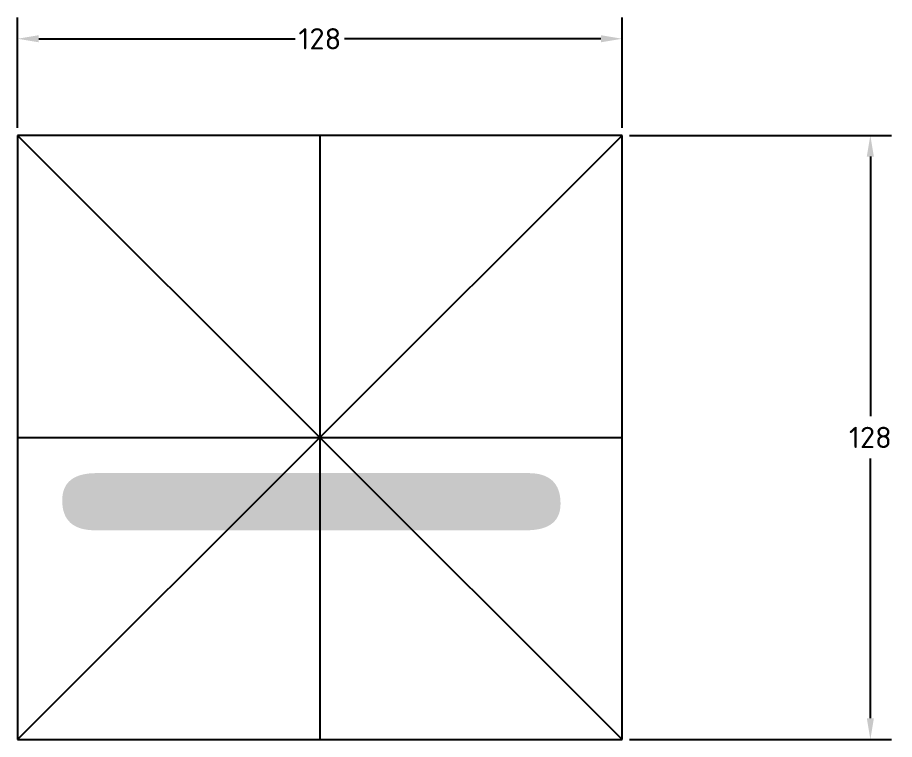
# Model space of a CAD drawing. Header units: millimetres. Extents: x -2979 to 9136, y 5799 to 12599.
# Drawn here: x 6946.5 to 7132.2, y 8534.3 to 8687.3 of the extents above; entities that cross this region are included whole.
import ezdxf

# ---------------------------------------------------------------- set-up
doc = ezdxf.new("R2010")
doc.units = ezdxf.units.MM
doc.header["$MEASUREMENT"] = 0
doc.styles.get("Standard").update_dxf_attribs({"font": 'simplex.shx'})
doc.styles.add('tssd', font='simplex.shx', dxfattribs={"bigfont": 'tssdchn.shx'})
doc.dimstyles.get("Standard").update_dxf_attribs({"dimscale": 25, "dimtxt": 0.18, "dimasz": 0.18, "dimexe": 0.18, "dimexo": 0.0625, "dimgap": 0.09, "dimtad": 0, "dimtih": 1, "dimtoh": 1, "dimdec": 1, "dimzin": 12, "dimdsep": 46, "dimtxsty": 'Standard', "dimcen": 0.09, "dimadec": 0, "dimazin": 0, "dimtfac": 1, "dimtdec": 1, "dimtofl": 0, "dimtmove": 0, "dimatfit": 3, "dimfxl": 1, "dimtolj": 1, "dimtzin": 0, "dimarcsym": 0})

# ---------------------------------------------------------------- blocks, each defined once
blk = doc.blocks.new('rect128x128')
for p, q in [((-64, 64), (-64, -64)), ((64, 64), (-64, 64)), ((-64, 64), (64, -64)), ((64, 64), (-64, -64)), ((0, 64), (0, -64)), ((64, -64), (64, 64)), ((-64, 0), (64, 0)), ((-64, -64), (64, -64))]:
    blk.add_line(p, q)
blk = doc.blocks.new('*D2')
at = {"color": 0, "lineweight": -2, "transparency": 16777216}
for p, q in [((6946.54, 8663.9), (6946.54, 8687.3)), ((7074.54, 8663.9), (7074.54, 8687.3)), ((6951.04, 8682.8), (7005.29, 8682.8)), ((7070.04, 8682.8), (7015.79, 8682.8))]:
    blk.add_line(p, q, dxfattribs=at)
at = {"color": 0, "transparency": 16777216}
for points in [[(6951.04, 8683.55), (6951.04, 8682.05), (6946.54, 8682.8)], [(7070.04, 8683.55), (7070.04, 8682.05), (7074.54, 8682.8)]]:
    blk.add_solid(points, dxfattribs=at)
at = {"layer": 'Defpoints', "color": 0, "transparency": 16777216}
for p in [(6946.54, 8682.8), (6946.54, 8662.34), (7074.54, 8662.34)]:
    blk.add_point(p, dxfattribs=at)
at = {"color": 0, "transparency": 16777216, "insert": (7010.54, 8682.8), "char_height": 4.5, "attachment_point": 5}
blk.add_mtext('\\A1;128', dxfattribs=at)
blk = doc.blocks.new('*D3')
at = {"color": 0, "lineweight": -2, "transparency": 16777216}
for p, q in [((7076.11, 8662.34), (7131.59, 8662.34)), ((7127.09, 8657.84), (7127.09, 8602.84)), ((7127.09, 8538.84), (7127.09, 8593.84)), ((7076.11, 8534.34), (7131.59, 8534.34))]:
    blk.add_line(p, q, dxfattribs=at)
at = {"color": 0, "transparency": 16777216}
for points in [[(7126.34, 8657.84), (7127.84, 8657.84), (7127.09, 8662.34)], [(7126.34, 8538.84), (7127.84, 8538.84), (7127.09, 8534.34)]]:
    blk.add_solid(points, dxfattribs=at)
at = {"layer": 'Defpoints', "color": 0, "transparency": 16777216}
for p in [(7074.54, 8662.34), (7074.54, 8534.34), (7127.09, 8534.34)]:
    blk.add_point(p, dxfattribs=at)
at = {"color": 0, "transparency": 16777216, "insert": (7127.09, 8598.34), "char_height": 4.5, "attachment_point": 5}
blk.add_mtext('\\A1;128', dxfattribs=at)

msp = doc.modelspace()

# ---------------------------------------------------------------- block references
msp.add_blockref('rect128x128', (7010.54, 8598.34))

# ---------------------------------------------------------------- texts
at = {"style": 'tssd'}
msp.add_text('—', height=127, dxfattribs=at).set_placement((6946.54, 8534.34))

# ---------------------------------------------------------------- dimensions: what is measured, and where the dimension line sits
dim = msp.add_linear_dim(base=(6946.54, 8682.8), p1=(7074.54, 8662.34), p2=(6946.54, 8662.34), dimstyle='Standard')
dim.commit()
dim.dimension.update_dxf_attribs({"geometry": '*D2', "text_midpoint": (7010.54, 8682.8)})
dim = msp.add_linear_dim(base=(7127.09, 8534.34), p1=(7074.54, 8662.34), p2=(7074.54, 8534.34), angle=90, dimstyle='Standard')
dim.commit()
dim.dimension.update_dxf_attribs({"geometry": '*D3', "text_midpoint": (7127.09, 8598.34)})

doc.saveas('drawing.dxf')
